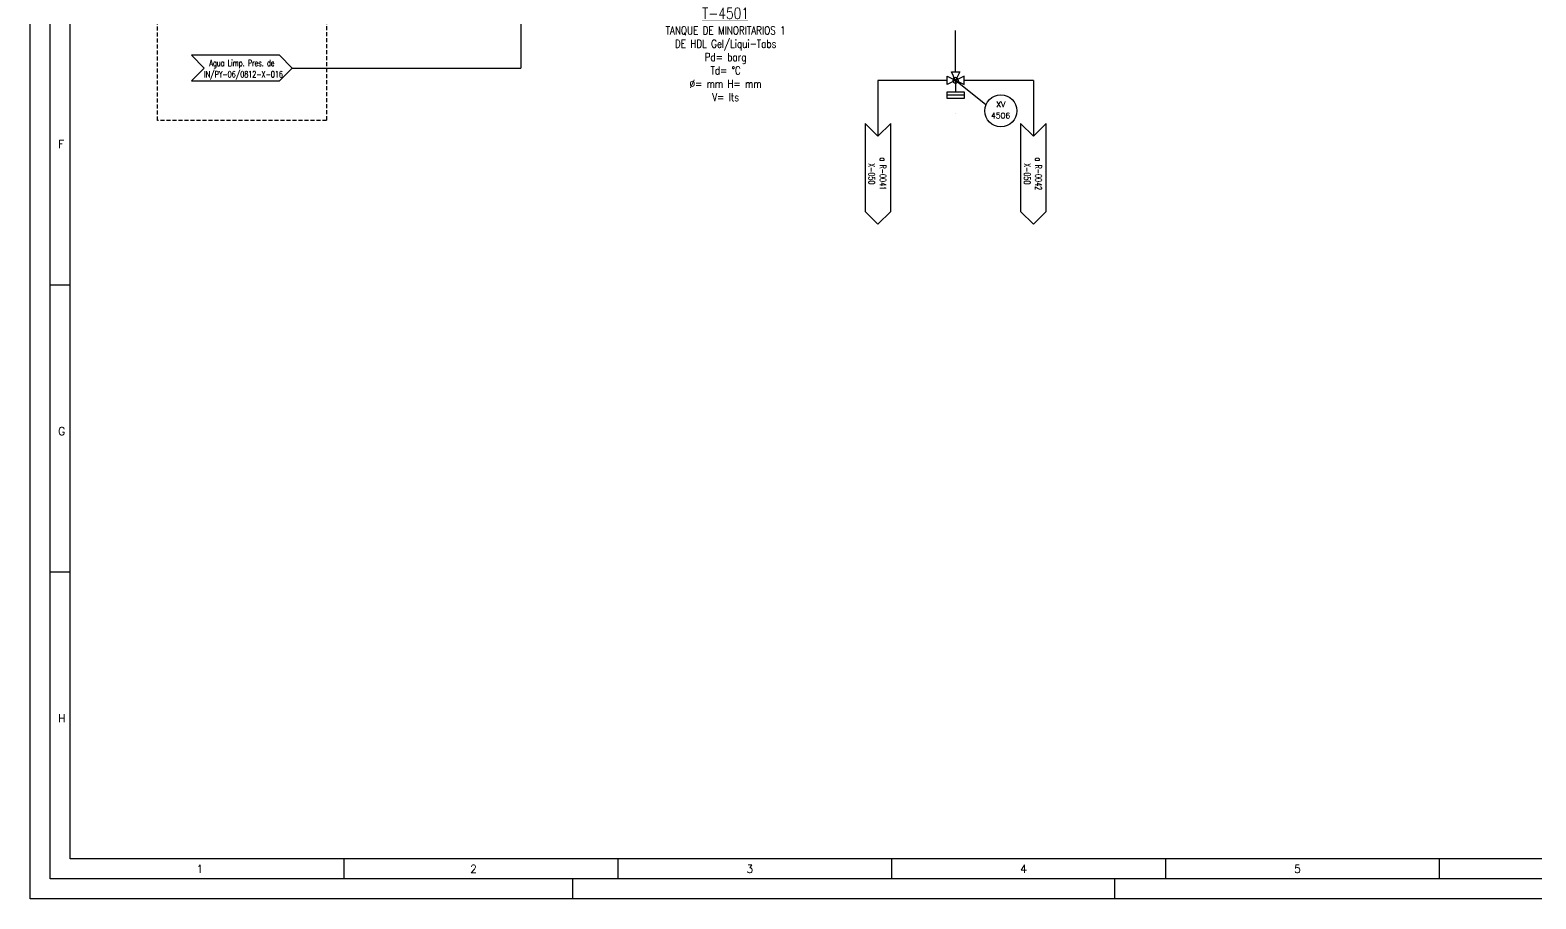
# Model space of a CAD drawing. Header units: millimetres. Extents: x 26 to 446, y 12 to 308.
# Drawn here: x 26.3 to 214.3, y 11.8 to 120.3 of the extents above; entities that cross this region are included whole.
import ezdxf
from ezdxf.enums import TextEntityAlignment as Align

# ---------------------------------------------------------------- set-up
doc = ezdxf.new("R2010")
doc.units = ezdxf.units.MM
doc.linetypes.add('TRAZOS', pattern=[0.75, 0.5, -0.25])
for name, color, linetype in [('CAJETIN', 1, 'Continuous'), ('CONEXION INTRUMENTOS', 1, 'Continuous'), ('FORMATO', 7, 'Continuous'), ('INSTRUMENTOS', 1, 'Continuous'), ('TEX', 7, 'Continuous')]:
    doc.layers.add(name, color=color, linetype=linetype)
doc.layers.add('TUBERÍA2', color=1, linetype='TRAZOS', true_color=0xff0000)
doc.styles.add('PY', font='ROMANS.shx')
doc.styles.add('PY1', font='ROMANS.shx', dxfattribs={"width": 0.8})
doc.linetypes.add('SEÑAL_MECANICA2', pattern='A,4.411183,["o",PY,S=4.130212,R=360,X=0,Y=-1.374288],0.588817,-0.374158,["o",PY,S=2,R=360,X=0,Y=-0.688262],-2.183682', length=7.55784)

# ---------------------------------------------------------------- blocks, each defined once
blk = doc.blocks.new('MARCO-A1')
at = {"layer": 'FORMATO', "color": 5}
for p, q in [((5, 153.5), (10, 153.5)), ((5, 81.75), (10, 81.75)), ((78.42, 10), (78.42, 5)), ((146.83, 10), (146.83, 5)), ((215.25, 10), (215.25, 5)), ((283.67, 10), (283.67, 5)), ((352.08, 10), (352.08, 5))]:
    blk.add_line(p, q, dxfattribs=at)
at = {"layer": 'FORMATO', "color": 1, "linetype": 'Continuous'}
for p, q in [((135.5, 5), (135.5, 0)), ((271, 5), (271, 0))]:
    blk.add_line(p, q, dxfattribs=at)
at = {"layer": 'FORMATO', "color": 1}
blk.add_lwpolyline([(0, 594), (841, 594), (841, 0), (0, 0)], close=True, dxfattribs=at)
at = {"layer": 'FORMATO', "color": 5}
blk.add_lwpolyline([(5, 589), (836, 589), (836, 5), (5, 5)], close=True, dxfattribs=at)
at = {"layer": 'FORMATO', "color": 8, "linetype": 'Continuous'}
blk.add_lwpolyline([(10, 584), (831, 584), (831, 10), (10, 10)], close=True, dxfattribs=at)
at = {"layer": 'FORMATO', "color": 1, "style": 'PY'}
for s, p in [('F', (7, 187.67)), ('G', (7, 115.92)), ('H', (7, 44.17)), ('1', (41.52, 6.5)), ('2', (109.93, 6.5)), ('3', (178.99, 6.5)), ('4', (247.4, 6.5)), ('5', (315.82, 6.5))]:
    blk.add_text(s, height=2, dxfattribs=at).set_placement(p)
blk = doc.blocks.new('BANDERA DE FLUJO')
at = {"layer": 'TEX', "color": 1, "ltscale": 0.1, "flags": 128}
blk.add_lwpolyline([(-4, 4), (-31.46, 4), (-27.46, 0), (-31.46, -4), (-4, -4), (0, 0)], close=True, dxfattribs=at)
at = {"layer": 'TEX', "style": 'PY1', "width": 0.8}
for tag, p in [('ETIQUETA-LINEA-1', (-15.73, 0.61)), ('ETIQUETA-LINEA-2', (-15.73, -2.91))]:
    blk.add_attdef(tag, text='', height=2, dxfattribs=at).set_placement(p, align=Align.CENTER)
blk = doc.blocks.new('VALV GLOB-V')
at = {"layer": 'INSTRUMENTOS', "color": 1, "flags": 128}
blk.add_lwpolyline([(5.7, -1.43), (5.7, 1.43), (0, -1.43), (0, 1.43)], close=True, dxfattribs=at)
at = {"layer": 'INSTRUMENTOS', "color": 1}
blk.add_circle((2.85, 0), 0.95, dxfattribs=at)
at = {"layer": 'INSTRUMENTOS', "color": 7, "linetype": 'SEÑAL_MECANICA2', "style": 'PY'}
blk.add_attdef('REF.', text='', height=2, dxfattribs=at).set_placement((3, -3.37), align=Align.MIDDLE)
blk = doc.blocks.new('SEÑAL CIR')
at = {"color": 1}
blk.add_circle((0, 5.7), 5.7, dxfattribs=at)
at = {"layer": 'INSTRUMENTOS', "linetype": 'Continuous', "style": 'PY', "flags": 4}
for p in [(0.18, 6.94), (0.13, 2.95)]:
    blk.add_attdef('---', text='', height=2, dxfattribs=at).set_placement(p, align=Align.CENTER)

msp = doc.modelspace()

# ---------------------------------------------------------------- linework, layer by layer
at = {"color": 5}
for p, q in [((87.59, 138.98), (87.59, 115.52)), ((141.84, 115.05), (141.84, 120.22)), ((59.07, 115.52), (87.59, 115.52)), ((140.79, 113.99), (132.14, 113.99)), ((132.14, 113.99), (132.14, 107.01)), ((151.55, 113.99), (142.9, 113.99)), ((151.55, 113.99), (151.55, 107.01)), ((141.84, 109.87), (141.84, 109.87))]:
    msp.add_line(p, q, dxfattribs=at)
at = {"color": 1}
msp.add_line((145.63, 110.93), (141.84, 113.99), dxfattribs=at)
at = {"layer": 'CONEXION INTRUMENTOS', "linetype": 'Continuous'}
for p, q in [((141.84, 113.99), (141.84, 112.55)), ((142.9, 112.13), (140.79, 112.13)), ((142.9, 112.13), (140.79, 112.13))]:
    msp.add_line(p, q, dxfattribs=at)
msp.add_lwpolyline([(142.9, 112.55), (142.9, 111.72), (140.79, 111.72), (140.79, 112.55)], close=True, dxfattribs=at)
msp.add_lwpolyline([(142.9, 112.55), (142.9, 111.72), (140.79, 111.72), (140.79, 112.55)], close=True, dxfattribs=at)
at = {"layer": 'INSTRUMENTOS', "color": 1}
msp.add_lwpolyline([(141.32, 115.05), (142.37, 115.05), (141.84, 113.99), (141.84, 113.99)], close=True, dxfattribs=at)
at = {"layer": 'TUBERÍA2', "color": 2}
msp.add_lwpolyline([(42.24, 123.01), (63.35, 123.01), (63.35, 108.97), (42.24, 108.97)], close=True, dxfattribs=at)

# ---------------------------------------------------------------- block references
at = {"xscale": 0.499409123998651, "yscale": 0.499409123998651, "zscale": 0.499409123998651}
msp.add_blockref('MARCO-A1', (26.35, 11.8), dxfattribs=at)
ref = msp.add_blockref('BANDERA DE FLUJO', (59.07, 115.52), dxfattribs=dict(xscale=0.4, yscale=0.4, zscale=0.4))
ref.add_attrib('ETIQUETA-LINEA-1', 'Agua Limp. Pres. de', dxfattribs={"layer": 'TEX', "height": 0.8, "style": 'PY1', "width": 0.6}).set_placement((52.78, 115.76), align=Align.CENTER)
ref.add_attrib('ETIQUETA-LINEA-2', ' IN/PY-06/0812-X-016', dxfattribs={"layer": 'TEX', "height": 0.8, "style": 'PY1', "width": 0.6}).set_placement((52.78, 114.35), align=Align.CENTER)
at = {"linetype": 'Continuous', "xscale": -0.3693052631579121, "yscale": 0.3693052631579121, "zscale": 0.369305263157877}
msp.add_blockref('VALV GLOB-V', (142.9, 113.99), dxfattribs=at)
at = {"linetype": 'Continuous'}
ref = msp.add_blockref('SEÑAL CIR', (147.49, 108.18), dxfattribs=dict(at, xscale=0.350840000000062, yscale=0.350840000000062, zscale=0.350840000000062))
ref.add_attrib('---', 'XV', dxfattribs={"layer": 'INSTRUMENTOS', "color": 7, "linetype": 'Continuous', "height": 0.702, "style": 'PY'}).set_placement((147.49, 110.64), align=Align.CENTER)
ref.add_attrib('---', '4506', dxfattribs={"layer": 'INSTRUMENTOS', "color": 7, "linetype": 'Continuous', "height": 0.702, "style": 'PY'}).set_placement((147.46, 109.24), align=Align.CENTER)
ref = msp.add_blockref('BANDERA DE FLUJO', (132.14, 96.02), dxfattribs=dict(xscale=0.4, yscale=0.4, zscale=0.4, rotation=270))
ref.add_attrib('ETIQUETA-LINEA-1', 'a R-0041', dxfattribs={"layer": 'TEX', "height": 0.8, "rotation": 270, "style": 'PY1', "width": 0.6}).set_placement((132.38, 102.32), align=Align.CENTER)
ref.add_attrib('ETIQUETA-LINEA-2', 'X-050', dxfattribs={"layer": 'TEX', "height": 0.8, "rotation": 270, "style": 'PY1', "width": 0.6}).set_placement((130.97, 102.32), align=Align.CENTER)
ref = msp.add_blockref('BANDERA DE FLUJO', (151.55, 96.02), dxfattribs=dict(xscale=0.4, yscale=0.4, zscale=0.4, rotation=270))
ref.add_attrib('ETIQUETA-LINEA-1', 'a R-0042', dxfattribs={"layer": 'TEX', "height": 0.8, "rotation": 270, "style": 'PY1', "width": 0.6}).set_placement((151.79, 102.32), align=Align.CENTER)
ref.add_attrib('ETIQUETA-LINEA-2', 'X-050', dxfattribs={"layer": 'TEX', "height": 0.8, "rotation": 270, "style": 'PY1', "width": 0.6}).set_placement((150.38, 102.32), align=Align.CENTER)

# ---------------------------------------------------------------- texts
at = {"layer": 'CAJETIN', "color": 5, "linetype": 'Continuous', "insert": (113.14, 123.06), "char_height": 1.4, "width": 28.2826, "attachment_point": 2, "style": 'PY1'}
msp.add_mtext('{\\LT-4501\\P\\H0.7143x;\\l\\C7;TANQUE DE MINORITARIOS 1\\PDE HDL Gel/Liqui-Tabs\\PPd= barg\\PTd= °C\\C5;\\P\\C7;%%C= mm H= mm\\PV= lts}', dxfattribs=at)

doc.saveas('drawing.dxf')
